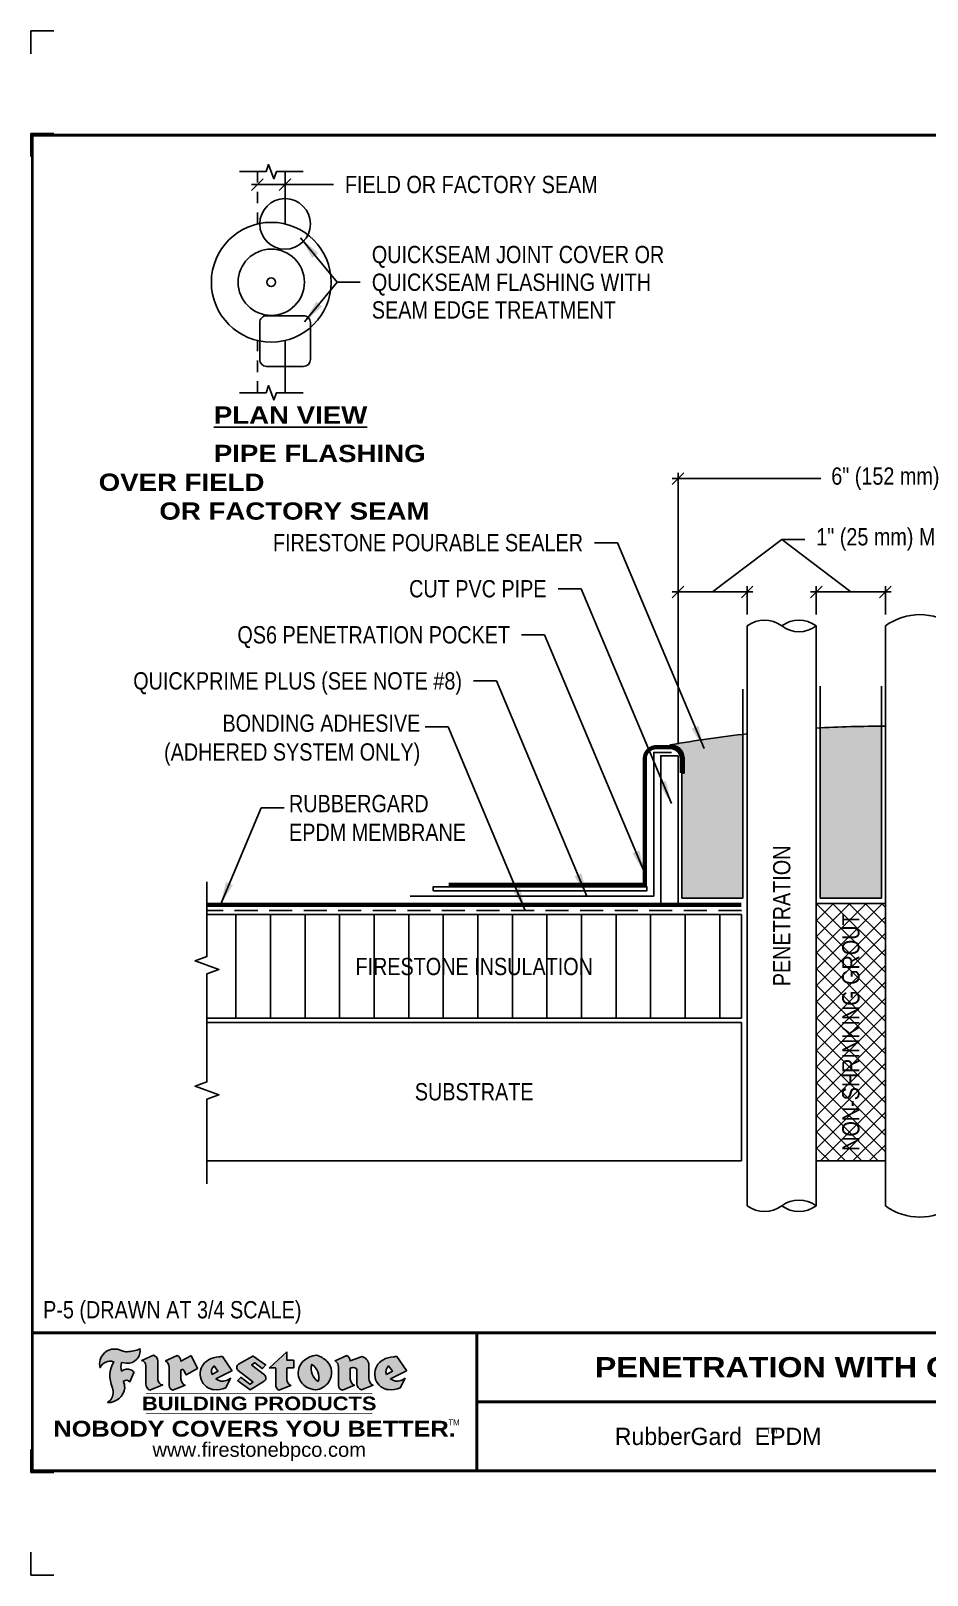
# Model space of a CAD drawing. Header units: inches. Extents: x 99.4 to 119.5, y -283.5 to -266.7.
# Drawn here: x 99.45 to 109.17, y -283.49 to -266.73 of the extents above; entities that cross this region are included whole.
import ezdxf
from ezdxf.enums import TextEntityAlignment as Align

# ---------------------------------------------------------------- set-up
doc = ezdxf.new("R2010")
doc.units = ezdxf.units.IN
doc.header["$MEASUREMENT"] = 0
doc.linetypes.add('HIDDEN', pattern=[0.375, 0.25, -0.125])
doc.linetypes.add('HIDDEN2', pattern=[0.1875, 0.125, -0.0625])
doc.layers.get('0').update_dxf_attribs({"linetype": 'CONTINUOUS'})
doc.layers.get('DEFPOINTS').update_dxf_attribs({"linetype": 'CONTINUOUS'})
for name, color, linetype in [('FSBP-ACCESSORY-OTHER', 7, 'CONTINUOUS'), ('FSBP-ADHESIVE', 1, 'HIDDEN'), ('FSBP-ANNO-NOTE', 7, 'CONTINUOUS'), ('FSBP-INSULATION', 7, 'CONTINUOUS'), ('FSBP-MEMBRANE', 7, 'CONTINUOUS'), ('FSBP-OTHER', 7, 'CONTINUOUS'), ('FSBP-SEALANTS', 1, 'CONTINUOUS'), ('FSBP-SUBSTRATE-GENERIC', 9, 'CONTINUOUS'), ('FSBP-TTLB', 7, 'CONTINUOUS'), ('FSBP-TTLB-BORDER', 7, 'CONTINUOUS'), ('FSBP-TTLB-TEXT', 7, 'CONTINUOUS')]:
    doc.layers.add(name, color=color, linetype=linetype)
doc.styles.add('FSBP_ARIAL', font='arial.ttf')
doc.styles.add('FSBP_ARIAL_BOLD', font='')
doc.styles.add('FSBP_ARIAL_NAR', font='ARIALN.TTF')
doc.styles.add('FSBP_BANKGOTHIC', font='bgothm.ttf')
doc.styles.get('FSBP_ARIAL_BOLD').set_extended_font_data('Arial Black')
doc.linetypes.add('ZIGZAG', pattern='A,0.0001,-0.2,[131,ltypeshp.shx,S=0.2,R=0,X=-0.2,Y=0],-0.4,[131,ltypeshp.shx,S=0.2,R=180,X=0.2,Y=0],-0.2', length=0.8001)
doc.dimstyles.new('FSBP-DIM', dxfattribs={"dimtxt": 0.1875, "dimasz": 0.125, "dimexe": 0.0625, "dimexo": 0.125, "dimgap": 0.125, "dimtad": 0, "dimdec": 0, "dimzin": 1, "dimdsep": 46, "dimlunit": 4, "dimtxsty": 'FSBP_ARIAL_NAR', "dimblk": 'OBLIQUE', "dimcen": 0.09375, "dimdle": 0.0625, "dimclrd": 256, "dimclre": 256, "dimclrt": 256, "dimadec": 0, "dimazin": 0, "dimtfac": 1, "dimtdec": 0, "dimtmove": 1, "dimatfit": 3, "dimfxl": 1, "dimtolj": 1, "dimtzin": 0, "dimlwd": -1, "dimlwe": -1, "dimarcsym": 0})
doc.dimstyles.new('FSBP-LEADER', dxfattribs={"dimtxt": 0.1875, "dimasz": 0.25, "dimexe": 0.0625, "dimexo": 0.125, "dimgap": 0.125, "dimtad": 0, "dimtih": 1, "dimtoh": 1, "dimdec": 4, "dimzin": 0, "dimdsep": 46, "dimlunit": 4, "dimtxsty": 'FSBP_ARIAL_NAR', "dimcen": 0.09375, "dimclrd": 256, "dimclre": 256, "dimclrt": 256, "dimadec": 0, "dimazin": 0, "dimtfac": 1, "dimtdec": 4, "dimtofl": 0, "dimtmove": 0, "dimatfit": 3, "dimfxl": 1, "dimtolj": 1, "dimtzin": 0, "dimlwd": -1, "dimlwe": -1, "dimarcsym": 0})

# ---------------------------------------------------------------- blocks, each defined once
blk = doc.blocks.new('TTLB-EPDM_1')
at = {"layer": 'FSBP-TTLB-TEXT'}
h = blk.add_hatch(color=1, dxfattribs=at)
edge = h.paths.add_edge_path()
edge.add_arc((1.037309769669573, -0.1982514792917306), 0.1319107607348553, 264.0410451462098, 370.3106169565175)
edge.add_arc((1.027551646585694, 0.1214293576525799), 0.3273056962876235, 270.05058356628535, 295.23459397187514, ccw=False)
edge.add_arc((1.022801957313345, -0.06680179986895154), 0.1391656561713503, 249.3281275763668, 272.0749124149863, ccw=False)
edge.add_line((0.9736743133014443, -0.1970076156048179), (0.9474927838574558, -0.1852745150568325))
edge.add_arc((0.8939498971398288, -0.3394262635682071), 0.1631857907024099, 70.84590087378872, 194.3325259843273)
edge.add_arc((0.8444260109029493, -0.4259936440910768), 0.1179914261095279, 70.96950098067128, 156.9641407594482, ccw=False)
edge.add_arc((1.153141409296894, -0.4684497516079468), 0.3110405457095052, 150.3231137483159, 203.2084295854517)
edge.add_arc((0.7562495500622943, -0.6412608153899899), 0.1218587156617311, 0.8849157075190988, 24.34668939894999, ccw=False)
edge.add_arc((0.7493781665697374, -0.6475258110744375), 0.1289731377238325, -58.36655102076742, 3.6216782311386737, ccw=False)
edge.add_arc((0.8256699029544474, -0.5792158350996106), 0.1783301886510354, 267.2205474105585, 354.1381621173521)
edge.add_arc((0.7903121048625305, -0.6011409294291745), 0.212787892960859, 0.9996158580669322, 21.00503380861244)
edge.add_arc((1.01880712263941, -0.5666691048185161), 0.05136395668415847, 40.82117713173261, 125.52727787225791, ccw=False)
edge.add_line((1.057676976260041, -0.5330924682126437), (1.102776947655911, -0.4308018311949837))
edge.add_arc((1.040858222524664, -0.4699705673995949), 0.07326744446031509, 32.31675181867256, 66.31481236598174)
edge.add_arc((1.032262518825329, -0.5063316993097662), 0.1102246948011782, 69.8179132332389, 125.254734720681)
edge.add_arc((1.127708877207287, -0.368959353531244), 0.1659710644737306, 164.1569669952081, 196.5811013160487, ccw=False)
edge.add_line((0.9680425188342383, -0.3236487780942383), (1.023615334387159, -0.3294494641845773))
h = blk.add_hatch(color=1, dxfattribs=at)
edge = h.paths.add_edge_path()
edge.add_line((1.275239419159561, -0.6223407783464694), (1.415345367376062, -0.5660418822574371))
edge.add_arc((1.421019305783958, -0.5090099247487757), 0.05731350411836949, 181.9717871001989, 264.31851000495806, ccw=False)
edge.add_line((1.363739737527226, -0.5109819325197265), (1.363412352251203, -0.3102363679013962))
edge.add_arc((1.294263659668751, -0.3103491388303989), 0.06914878453844908, 0.0934405599591014, 72.42834396969012)
edge.add_line((1.315139561173908, -0.2444268274366692), (1.186839444240604, -0.3024209471341379))
edge.add_arc((1.175246268095289, -0.3585110609420917), 0.05727567197445628, -0.017399788185912257, 78.322067691347, ccw=False)
edge.add_line((1.232521937428658, -0.3585284546236807), (1.232574268422297, -0.555126496687123))
edge.add_arc((1.305699496415486, -0.5558575689677219), 0.07312888236350451, 179.4272023230205, 245.3845503102953)
h = blk.add_hatch(color=1, dxfattribs=at)
edge = h.paths.add_edge_path()
edge.add_line((1.792026821926584, -0.3839679064720229), (1.722158956877934, -0.2518542302253621))
edge.add_arc((1.720119655279638, -0.2529327078887852), 0.002306916790721817, 27.87197133405656, 117.3766794470751)
edge.add_line((1.719058846382097, -0.250884159729182), (1.610638460368705, -0.3070279753467702))
edge.add_arc((1.547088841662962, -0.3061026658494403), 0.06355635479880145, 359.165808011073, 425.8793658831422)
edge.add_line((1.573061729235633, -0.2480956029480268), (1.446879247402876, -0.3051325108639702))
edge.add_arc((1.407812067100189, -0.370357133046621), 0.07602957263902092, -3.441403975725109, 59.07992244284969, ccw=False)
edge.add_line((1.483704536400296, -0.3749210150788969), (1.483704536400296, -0.5723838140635706))
edge.add_arc((1.54053746518044, -0.568254406115083), 0.05698275005415228, 184.1557352478595, 255.3066498366543)
edge.add_line((1.526084036778343, -0.6233736605654059), (1.657291340682093, -0.570650514527486))
edge.add_arc((1.688298576827198, -0.5021390388423987), 0.0752015358480571, 207.5160880841914, 245.649226723163, ccw=False)
edge.add_arc((1.721050197024907, -0.4914488168456328), 0.1093332836229113, 179.4823365255141, 204.5537900001094, ccw=False)
edge.add_line((1.611721375809452, -0.4904610114968335), (1.611721375809452, -0.4126404716788983))
edge.add_arc((1.628589765097195, -0.414159299036043), 0.01693662875851176, 28.356188110622725, 174.8549701683585, ccw=False)
edge.add_arc((1.627340435522395, -0.4197189881350504), 0.02111886817708033, 22.216893572439517, 40.10213956426492, ccw=False)
edge.add_line((1.646891420738257, -0.4117336534413738), (1.666638796144639, -0.4549750258192233))
edge.add_arc((1.668737246926742, -0.4540167099035481), 0.002306916790685496, 204.545128184284, 299.6323508190091)
edge.add_line((1.669877862091766, -0.4560219186518992), (1.791128135493295, -0.3870515928837648))
edge.add_line((1.791128135493295, -0.3870515928837648), (1.792026821926584, -0.3839679064720229))
h = blk.add_hatch(color=1, dxfattribs=at)
h.paths.add_polyline_path([(2.063388732080512, -0.2583237030618903, 0.02524281661523788), (2.025024361750752, -0.2610532129309178, 0.1213611957758757), (1.901773912052249, -0.3008158885520373, 0.6151668103976068), (1.93274136141747, -0.6099060679591872, 0.05306812109568645), (1.967936229862175, -0.617865745600497, 0.1150932231766138), (2.099126721549737, -0.5994933789882708), (2.151195569562105, -0.4944891916583316, -0.08755405562188731), (2.104230609512001, -0.5187113292177372, -0.265591761123442), (1.992692314386659, -0.5010701623316862), (2.165347897647223, -0.4141184325909109, 0.4518949533370738), (2.166222728871162, -0.4107679608846269)])
h.paths.add_polyline_path([(2.014217313945437, -0.4188965037300676), (1.951113654018855, -0.4515330109460507, -0.3720533890450154), (1.973177450672722, -0.3607130665457561)], flags=16)
h = blk.add_hatch(color=1, dxfattribs=at)
edge = h.paths.add_edge_path()
edge.add_arc((2.260407392426802, -0.3775796671688782), 0.04152450223225729, 123.20805433950699, 232.2027298779723, ccw=False)
edge.add_line((2.237665217914071, -0.3428366421988329), (2.393535971665983, -0.2540943745380986))
edge.add_arc((2.394677353533142, -0.2560991469722482), 0.002306916790741334, 55.64644466176611, 119.65426054492559, ccw=False)
edge.add_line((2.395979141996861, -0.2541946229174954), (2.531809646140459, -0.3470380726374032))
edge.add_arc((2.530468902927946, -0.3489153772789875), 0.002306916790700397, -42.731101238422525, 54.4661353739603, ccw=False)
edge.add_line((2.532163440279987, -0.3504807552658491), (2.498457913851155, -0.3869673252714421))
edge.add_arc((2.496763376499139, -0.3854019472845934), 0.002306916790672934, 233.7527076894875, 317.26889876138785, ccw=False)
edge.add_line((2.495399362263356, -0.38726241234572), (2.413849913492982, -0.3274738082119626))
edge.add_arc((2.412485899257181, -0.3293342732731342), 0.002306916790720064, 53.75270768979358, 124.4135619297835)
edge.add_line((2.41118211687575, -0.3274311136421062), (2.382933981293377, -0.346782838468144))
edge.add_arc((2.38423776367478, -0.3486859980991606), 0.002306916790694898, 124.4135619293799, 231.8459020253626)
edge.add_line((2.382812599816248, -0.3505000469010184), (2.519899969301207, -0.4581994452042721))
edge.add_arc((2.494247019847682, -0.4908523236374461), 0.04152450223225742, -55.21225898295222, 51.84590202520428, ccw=False)
edge.add_line((2.517938320565804, -0.5249552055672808), (2.364434947484597, -0.6179520922513717))
edge.add_arc((2.36323960192349, -0.6159790200102006), 0.002306916790726996, 233.2955624372927, 301.20872157023314, ccw=False)
edge.add_line((2.361860787187538, -0.6178285429225383), (2.231266621301074, -0.5204709167214361))
edge.add_arc((2.232647938930649, -0.5186232623475259), 0.002306916790697672, 135.5134179846393, 233.21798691998708, ccw=False)
edge.add_line((2.231002150870836, -0.5170067083764565), (2.262839375599356, -0.4845937328397696))
edge.add_arc((2.264485163659225, -0.4862102868108537), 0.002306916790748497, 53.0352839999411, 135.513417985369, ccw=False)
edge.add_line((2.265872365996302, -0.4843670465239001), (2.361834678328762, -0.5565872257804898))
edge.add_arc((2.363221880665761, -0.5547439854936304), 0.002306916790627066, 233.0352840000685, 302.2362632414394)
edge.add_line((2.36445241715569, -0.5566953042850713), (2.39428499383348, -0.5378823484768844))
edge.add_arc((2.393054457343549, -0.5359310296853765), 0.002306916790685166, 302.2362632406177, 412.2027298768422)
edge.add_line((2.394468296066179, -0.5341081404551886), (2.234958295420142, -0.4103916733127022))
h = blk.add_hatch(color=1, dxfattribs=at)
edge = h.paths.add_edge_path()
edge.add_line((2.763460561272041, -0.2072496393923444), (2.763460561272041, -0.2969520779963801))
edge.add_arc((2.765767478062699, -0.2969520779963943), 0.00230691679065842, 179.9999999996471, 269.9999999996471)
edge.add_line((2.765767478062685, -0.2992589947870528), (2.835417693520355, -0.2992589947870528))
edge.add_arc((2.835417693520355, -0.3015659115777538), 0.002306916790701052, 0, 90, ccw=False)
edge.add_line((2.837724610311056, -0.3015659115777538), (2.837724610311056, -0.3790761307453892))
edge.add_arc((2.83541769352037, -0.3790761307453749), 0.002306916790686842, 269.99999999964706, 359.99999999964706, ccw=False)
edge.add_line((2.835417693520355, -0.3813830475360618), (2.765767478062685, -0.3813830475360618))
edge.add_arc((2.765767478062699, -0.3836899643267202), 0.00230691679065842, 90.00000000035294, 180.0000000003529)
edge.add_line((2.763460561272041, -0.3836899643267344), (2.763460561272041, -0.5033995910642801))
edge.add_arc((2.836735953378943, -0.5071368822038516), 0.07337063740681413, 177.0802527808789, 245.3249543133826)
edge.add_line((2.806105814540615, -0.5738080530967267), (2.674529557384915, -0.6226036013049594))
edge.add_arc((2.708610405062069, -0.564298408791804), 0.06753517344606039, 177.0345319916277, 239.6926428024901, ccw=False)
edge.add_line((2.641165668230087, -0.560804539009709), (2.641165668230087, -0.3836899643267344))
edge.add_arc((2.638858751439429, -0.3836899643267202), 0.00230691679065842, 359.9999999996471, 449.999999999647)
edge.add_line((2.638858751439443, -0.3813830475360618), (2.572857950769389, -0.3813830475360618))
edge.add_line((2.572857950769389, -0.3813830475360618), (2.763460561272041, -0.2072496393923444))
h = blk.add_hatch(color=1, dxfattribs=at)
edge = h.paths.add_edge_path(flags=16)
edge.add_arc((2.940363509127394, -0.4847985213681437), 0.1684614578629418, 344.5558804047865, 417.0140046669545)
edge.add_arc((3.194458079644619, -0.3883534532477785), 0.1684614578629414, 164.5558804047864, 237.0140046669546)
edge = h.paths.add_edge_path()
edge.add_arc((3.069375116502199, -0.4399344555144872), 0.1828726885096673, 136.0914512150047, 191.213418978326)
edge.add_arc((3.064939550433406, -0.4318234379590333), 0.1803148804748503, 194.0167254156723, 240.6663730831859)
edge.add_arc((3.098047041778981, -0.3845058757092554), 0.2378525180183701, 239.2975390661776, 264.2889872773176)
edge.add_arc((3.04884478212623, -0.4190232383793012), 0.203760689247156, 277.1986764832036, 326.503572961274)
edge.add_arc((3.077739326803546, -0.4341046616465112), 0.171374865791709, 325.3768876809902, 406.3828327799087)
edge.add_arc((3.011839488065919, -0.4896144380417797), 0.2571945645850002, 44.28462553519766, 73.82901434867304)
edge.add_arc((3.117152499586992, -0.4983433120546693), 0.2579560664039132, 97.50292863483666, 134.1039137579027)
h = blk.add_hatch(color=1, dxfattribs=at)
edge = h.paths.add_edge_path()
edge.add_line((3.322690228557462, -0.5721896537377091), (3.322690228557462, -0.3749210150788969))
edge.add_arc((3.246797759257384, -0.3703571330465745), 0.076029572638996, 356.5585960242387, 419.0799224428129)
edge.add_line((3.285864939560099, -0.3051325108639702), (3.412047421392799, -0.2480956029480268))
edge.add_arc((3.386074533820159, -0.3061026658494941), 0.06355635479883807, 0.3962622833877276, 65.87936588318718, ccw=False)
edge.add_line((3.449629368605429, -0.3056631084210863), (3.580526418688805, -0.2593848434574539))
edge.add_arc((3.555744121700958, -0.3530904070730321), 0.09692726601172152, 2.366977007666776, 75.18615851992018, ccw=False)
edge.add_line((3.652588689330287, -0.3490873311063041), (3.652588689330287, -0.4883770011386872))
edge.add_arc((3.761877549389556, -0.4914934052703811), 0.1093332836229047, 178.3666365323574, 204.5537900000422)
edge.add_arc((3.729125929191727, -0.5021836272670953), 0.07520153584796169, 207.5160880841711, 245.2240541443093)
edge.add_line((3.697611150971852, -0.5704631245385627), (3.572585913552643, -0.6207021253773775))
edge.add_arc((3.59534718600759, -0.5526356419907701), 0.07177131519198746, 180.3328587115751, 251.51018566665869, ccw=False)
edge.add_line((3.523577081955409, -0.5530525936986663), (3.523577081955409, -0.4153032515383615))
edge.add_arc((3.486319529276879, -0.4148773504126441), 0.0372599868942854, 359.3450650296066, 449.0500281941028)
edge.add_arc((3.482769874121713, -0.4419622099033496), 0.06447454900600783, 86.29402372314017, 119.8211331593848)
edge.add_line((3.450707067966732, -0.3860252459975726), (3.450707067966732, -0.4904610114968335))
edge.add_arc((3.560035889182251, -0.491448816845647), 0.1093332836229751, 179.4823365255069, 204.5537900001023)
edge.add_arc((3.527284268984408, -0.5021390388424952), 0.07520153584796385, 207.5160880841699, 245.6492267231416)
edge.add_line((3.496277032839316, -0.570650514527486), (3.365069728935509, -0.6233736605654059))
edge.add_arc((3.37950248606194, -0.5682868177318081), 0.05694615642555727, 183.9298782390169, 255.318496325343, ccw=False)
h = blk.add_hatch(color=1, dxfattribs=at)
h.paths.add_polyline_path([(3.957695472291277, -0.2583237030618903, 0.02524281661523822), (3.919331101961575, -0.2610532129309178, 0.1085638477195505), (3.807890832595604, -0.2939221658134414, 0.6425897848490651), (3.827048101628293, -0.6099060679591872, 0.05306812109569052), (3.862242970072884, -0.617865745600497, 0.1150932231766133), (3.993433461760503, -0.5994933789882708), (4.045502309772871, -0.4944891916583316, -0.08755405562189084), (3.998537349722767, -0.5187113292177372, -0.2655917611234366), (3.886999054597368, -0.5010701623316862), (4.059654637857989, -0.4141184325909109, 0.4518949533370731), (4.060529469081928, -0.4107679608846269)])
h.paths.add_polyline_path([(3.90852405415626, -0.4188965037300676), (3.845420394229677, -0.4515330109460507, -0.3720533890450147), (3.867484190883488, -0.3607130665457561)], flags=16)
at = {"layer": 'DEFPOINTS', "linetype": 'Continuous', "ltscale": 1.75}
for points in [[(-0.015625, 13.88083333333333), (-0.015625, 14.13083333333333), (0.234375, 14.13083333333333)], [(-0.015625, -2.380833333333342), (-0.015625, -2.630833333333342), (0.234375, -2.630833333333342)]]:
    blk.add_lwpolyline(points, dxfattribs=at)
at = {"layer": 'DEFPOINTS', "color": 1}
for points in [[(0.234375, 13.015625), (-0.015625, 13.015625), (-0.015625, 12.765625)], [(0.234375, -1.515625), (-0.015625, -1.515625), (-0.015625, -1.265625)]]:
    blk.add_lwpolyline(points, dxfattribs=at)
at = {"layer": 'FSBP-TTLB', "const_width": 0.03125}
for points in [[(0, 0), (0, -1.5), (20, -1.5), (20, 0), (0, 0)], [(4.825208527206769, 0), (4.825208527206769, -0.75)], [(4.825208527206769, -0.75), (15.84028770518938, -0.75)], [(4.825208527206769, -0.75), (4.825208527206769, -1.5)]]:
    blk.add_lwpolyline(points, dxfattribs=at)
at = {"layer": 'FSBP-TTLB-BORDER', "const_width": 0.03125}
blk.add_lwpolyline([(20, 0), (20, 13), (0, 13), (0, 0)], dxfattribs=at)
at = {"layer": 'FSBP-TTLB-TEXT', "color": 1}
blk.add_line((0.7358432058323388, -0.379822754145593), (0.7358432058323388, -0.379822754145593), dxfattribs=at)
for points in [[(1.023615323725323, -0.3294494630716969, 0.5000510906601082), (1.167090420776901, -0.1746414942047778, -0.1103304102359608), (1.027840608309816, -0.2058762110801382, -0.09957876667165425), (0.9736743133014443, -0.1970076156048179), (0.9474927838574558, -0.1852745150568325, 0.5978159689075124), (0.7358432058323388, -0.379822754145593, -0.3938834584182213), (0.8828996422548698, -0.3144510229727047, 0.2349406564350952), (0.86727108227484, -0.5910237178633082, -0.1027304183841549), (0.8780937320133262, -0.6393788197974146, -0.2772692352614086), (0.8170223912655956, -0.7573362346216896, 0.3985429150902959), (1.003067614090241, -0.5974286950643517, 0.0875124847930418), (0.9889600163401155, -0.5248671157293501, -0.3874031597924062), (1.057676976260041, -0.5330924682126437), (1.102776947655911, -0.4308018311949837, 0.1494423498871741), (1.07029056398062, -0.4028746979725923, 0.2467195073738216), (0.9686394281704906, -0.4163228904100862, -0.1424285161541127), (0.9680425188342383, -0.3236487780942383), (1.023615334387159, -0.3294494641845773)], [(2.166222728871162, -0.4107679608846269), (2.063388732080512, -0.2583237030618903, 0.02524281661523788), (2.025024361750752, -0.2610532129309178, 0.1085638477195265), (1.913584092384895, -0.2939221658134414, 0.6425897848491228), (1.93274136141747, -0.6099060679591872, 0.05306812109568648), (1.967936229862175, -0.617865745600497, 0.1150932231766137), (2.099126721549737, -0.5994933789882708), (2.151195569562105, -0.4944891916583316, -0.0875540556218873), (2.104230609512001, -0.5187113292177372, -0.2655917611234418), (1.992692314386659, -0.5010701623316862), (2.165347897647223, -0.4141184325909109)], [(2.763460561272041, -0.2072496393923444), (2.763460561272041, -0.2969520779963801, 0.4142135623730958), (2.765767478062685, -0.2992589947870528), (2.835417693520355, -0.2992589947870528, -0.414213562373095), (2.837724610311056, -0.3015659115777538), (2.837724610311056, -0.3790761307453892, -0.4142135623730938), (2.835417693520355, -0.3813830475360618), (2.765767478062685, -0.3813830475360618, 0.4142135623730958), (2.763460561272041, -0.3836899643267344), (2.763460561272041, -0.5033995910642801, 0.3068985753588853), (2.806105814540615, -0.5738080530967267), (2.674529557384915, -0.6226036013049594, -0.2804194150632976), (2.641165668230087, -0.560804539009709), (2.641165668230087, -0.3836899643267344, 0.414213562373095), (2.638858751439443, -0.3813830475360618), (2.572857950769389, -0.3813830475360618), (2.763460561272041, -0.2072496393923444)], [(4.060529469081928, -0.4107679608846269), (3.957695472291277, -0.2583237030618903, 0.02524281661523788), (3.919331101961575, -0.2610532129309178, 0.1085638477195265), (3.807890832595604, -0.2939221658134414, 0.6425897848491228), (3.827048101628293, -0.6099060679591872, 0.05306812109568648), (3.862242970072884, -0.617865745600497, 0.1150932231766137), (3.993433461760503, -0.5994933789882708), (4.045502309772871, -0.4944891916583316, -0.0875540556218873), (3.998537349722767, -0.5187113292177372, -0.2655917611234418), (3.886999054597368, -0.5010701623316862), (4.059654637857989, -0.4141184325909109)], [(4.059654637857989, -0.4141184325909109, 0.4518949533370731), (4.060529469081928, -0.4107679608846269, 0.4518949533370731)]]:
    blk.add_lwpolyline(points, format="xyb", dxfattribs=at)
for points in [[(1.275239419159561, -0.6223407783464694), (1.415345367376062, -0.5660418822574371, -0.3756100036733062), (1.363739737527226, -0.5109819325197265), (1.363412352251203, -0.3102363679013962, 0.3265360292958048), (1.315139561173908, -0.2444268274366692), (1.186839444240604, -0.3024209471341379, -0.3557863980845349), (1.232521937428658, -0.3585284546236807), (1.232574268422297, -0.555126496687123, 0.2960110723418457)], [(1.792026821926584, -0.3839679064720229), (1.722158956877934, -0.2518542302253621, 0.4116839150163434), (1.719058846382097, -0.250884159729182), (1.610638460368705, -0.3070279753467702, 0.2996033003794034), (1.573061729235633, -0.2480956029480268), (1.446879247402876, -0.3051325108639702, -0.2797757560995365), (1.483704536400296, -0.3749210150788969), (1.483704536400296, -0.5723838140635706, 0.320828638474519), (1.526084036778343, -0.6233736605654059), (1.657291340682093, -0.570650514527486, -0.1679398621276611), (1.621603752698661, -0.5368819723450571, -0.1098333365370753), (1.611721375809452, -0.4904610114968335), (1.611721375809452, -0.4126404716788983, -0.743334502655012), (1.64349420176768, -0.4061152228778298, -0.07819791644735608), (1.646891420738257, -0.4117336534413738), (1.666638796144639, -0.4549750258192233, 0.4404648714563479), (1.669877862091766, -0.4560219186518992), (1.791128135493295, -0.3870515928837648)], [(2.234958295420142, -0.4103916733127022, -0.5150044486718882), (2.237665217914071, -0.3428366421988329), (2.393535971665983, -0.2540943745380986, -0.2867822934100265), (2.395979141996861, -0.2541946229174954), (2.531809646140459, -0.3470380726374032, -0.4515027974650387), (2.532163440279987, -0.3504807552658491), (2.498457913851155, -0.3869673252714421, -0.3814439164929681), (2.495399362263356, -0.38726241234572), (2.413849913492982, -0.3274738082119626, 0.3184718635035665), (2.41118211687575, -0.3274311136421062), (2.382933981293377, -0.346782838468144, 0.5064094529656681), (2.382812599816248, -0.3505000469010184), (2.519899969301207, -0.4581994452042721, -0.5043597839115849), (2.517938320565804, -0.5249552055672808), (2.364434947484597, -0.6179520922513717, -0.3053163970316367), (2.361860787187538, -0.6178285429225383), (2.231266621301074, -0.5204709167214361, -0.4541703869768119), (2.231002150870836, -0.5170067083764565), (2.262839375599356, -0.4845937328397696, -0.3762644290664977), (2.265872365996302, -0.4843670465239001), (2.361834678328762, -0.5565872257804898, 0.3114700032088108), (2.36445241715569, -0.5566953042850713), (2.39428499383348, -0.5378823484768844, 0.520381097387146), (2.394468296066179, -0.5341081404551886)], [(2.937624918725987, -0.3131105398334029, 0.2452625673097023), (2.889993533867141, -0.4754966266250307, 0.2064059665179019), (2.976604338974084, -0.5890186876871866, 0.1094800500670344), (3.074378098474654, -0.6211778035979165, 0.2185147641853038), (3.218764944843201, -0.5314757029352819, 0.3689489483072479), (3.195959963110113, -0.3100352223135445, 0.1296305888694145), (3.0834694040758, -0.242595816912754, 0.1610736375384317)], [(3.322690228557462, -0.5721896537377091), (3.322690228557462, -0.3749210150788969, 0.2797757560995341), (3.285864939560099, -0.3051325108639702), (3.412047421392799, -0.2480956029480268, -0.2937618496109166), (3.449629368605429, -0.3056631084210863), (3.580526418688805, -0.2593848434574539, -0.3288760160581939), (3.652588689330287, -0.3490873311063041), (3.652588689330287, -0.4883770011386872, 0.114762897203527), (3.662431105063263, -0.536926560769686, 0.166032965990522), (3.697611150971852, -0.5704631245385627), (3.572585913552643, -0.6207021253773775, -0.3209557512194564), (3.523577081955409, -0.5530525936986663), (3.523577081955409, -0.4153032515383615, 0.4127061514896111), (3.48693727661589, -0.3776224848030694, 0.1473421876160361), (3.450707067966732, -0.3860252459975726), (3.450707067966732, -0.4904610114968335, 0.1098333365370753), (3.460589444855941, -0.5368819723450855, 0.1679398621276611), (3.496277032839316, -0.570650514527486), (3.365069728935509, -0.6233736605654059, -0.3219729545308964), (3.322690228557462, -0.5721896537377091, 29.1476284739)], [(1.951113654018855, -0.4515330109460507), (2.014217313945437, -0.4188965037300676), (1.973177450672722, -0.3607130665457561, 0.3720533890450154)], [(3.10274193015772, -0.5296595419651595, 0.3271311138286319), (3.032079658614293, -0.3434924326507627, 0.3271311138286322)], [(3.845420394229677, -0.4515330109460507), (3.90852405415626, -0.4188965037300676), (3.867484190883488, -0.3607130665457561, 0.3720533890450154)]]:
    blk.add_lwpolyline(points, format="xyb", close=True, dxfattribs=at)
at = {"layer": 'FSBP-TTLB-TEXT', "const_width": 0.0078125}
for points in [[(1.233926579809207, -0.6584455781731435), (3.691229482685259, -0.6584455781731577)], [(1.233926579809207, -0.8761560960495984), (3.691229482685259, -0.8761560960495842)]]:
    blk.add_lwpolyline(points, dxfattribs=at)
at = {"layer": 'FSBP-TTLB-TEXT', "color": 1}
for centre, start, end in [((1.789987520328282, -0.3850463841354355), 299.6323508193319, 27.87197133380463), ((2.164310260790558, -0.412058050385383), 296.7304547840455, 34.00233684987403)]:
    blk.add_arc(centre, 0.00230691679068068, start, end, dxfattribs=at)
at = {"layer": 'FSBP-TTLB-TEXT', "lineweight": 18, "style": 'FSBP_ARIAL_BOLD'}
blk.add_text('BUILDING PRODUCTS', height=0.1484375, dxfattribs=at).set_placement((2.462578031247233, -0.7673008371113639), align=Align.MIDDLE_CENTER)
at = {"layer": 'FSBP-TTLB-TEXT', "color": 1}
for s, height, style, p in [('NOBODY COVERS YOU BETTER.', 0.171875, 'FSBP_ARIAL_BOLD', (2.412604263603384, -1.041650450587369)), ('TM', 0.0625, 'FSBP_BANKGOTHIC', (4.576671173373001, -0.9725745042934193))]:
    blk.add_text(s, height=height, dxfattribs=dict(at, style=style)).set_placement(p, align=Align.MIDDLE_CENTER)
at = {"layer": 'FSBP-TTLB-TEXT'}
for s, height, style, p in [('RubberGard  EPDM', 0.1875, 'FSBP_BANKGOTHIC', (7.443365678241776, -1.125)), ('TM', 0.0625, 'FSBP_BANKGOTHIC', (8.023397742165457, -1.062518816683806)), ('www.firestonebpco.com', 0.15625, 'FSBP_ARIAL', (2.462578031247233, -1.268657306740124))]:
    blk.add_text(s, height=height, dxfattribs=dict(at, style=style)).set_placement(p, align=Align.MIDDLE_CENTER)
for tag, height, style, p in [('MAXIMUM_WARRANTY', 0.1875, 'FSBP_ARIAL_BOLD', (18.03987100774941, 0.2240244307510579)), ('ACCPT_SYSTEMS', 0.21875, 'FSBP_ARIAL', (12.49438170418193, -1.125))]:
    blk.add_attdef(tag, text='', height=height, dxfattribs=dict(at, style=style)).set_placement(p, align=Align.MIDDLE_LEFT)
for tag, height, style, p in [('DETAIL_DESCP_LINE_1', 0.21875, 'FSBP_ARIAL_BOLD', (10.33118450231211, -0.3736318192489421)), ('ISSUE_REV_DATE', 0.21875, 'FSBP_ARIAL', (16.84069633627263, -0.7282559425942452)), ('DETAIL_NUMBER', 0.4375, 'FSBP_ARIAL', (18.91941590748775, -0.8931630692489421))]:
    blk.add_attdef(tag, text='', height=height, dxfattribs=dict(at, style=style)).set_placement(p, align=Align.MIDDLE_CENTER)
blk = doc.blocks.new('_OBLIQUE')
at = {"color": 0, "linetype": 'ByBlock'}
blk.add_line((-0.5, -0.5), (0.5, 0.5), dxfattribs=at)
blk = doc.blocks.new('*D3')
at = {"layer": 'DEFPOINTS', "color": 0, "transparency": 16777216}
for p in [(110.9709365947356, -271.5863480049458), (106.4709365947356, -274.5948320892333), (110.9709365947356, -274.5948320892333)]:
    blk.add_point(p, dxfattribs=at)
at = {"layer": 'FSBP-ANNO-NOTE', "transparency": 16777216}
for p, q in [((106.4709365947356, -274.4698320892333), (106.4709365947356, -271.5238480049458)), ((110.9709365947356, -274.4698320892333), (110.9709365947356, -271.5238480049458)), ((106.4084365947356, -271.5863480049458), (108.0191119016933, -271.5863480049458)), ((111.0334365947356, -271.5863480049458), (109.4227612877779, -271.5863480049458))]:
    blk.add_line(p, q, dxfattribs=at)
at = {"layer": 'FSBP-ANNO-NOTE', "transparency": 16777216, "xscale": 0.125, "yscale": 0.125, "zscale": 0.125, "rotation": 180}
blk.add_blockref('_OBLIQUE', (106.4709365947356, -271.5863480049458), dxfattribs=at)
at = {"layer": 'FSBP-ANNO-NOTE', "transparency": 16777216, "xscale": 0.125, "yscale": 0.125, "zscale": 0.125}
blk.add_blockref('_OBLIQUE', (110.9709365947356, -271.5863480049458), dxfattribs=at)
at = {"layer": 'FSBP-ANNO-NOTE', "transparency": 16777216, "insert": (108.7209365947356, -271.5863480049458), "char_height": 0.1875, "attachment_point": 5, "style": 'FSBP_ARIAL_NAR'}
blk.add_mtext('\\A1;6" (152 mm)', dxfattribs=at)
blk = doc.blocks.new('*D4')
at = {"layer": 'DEFPOINTS', "color": 0, "transparency": 16777216}
for p in [(106.4709365947356, -272.8163715395297), (106.4709365947356, -273.1855214904306), (107.2209365947356, -273.1855214904306)]:
    blk.add_point(p, dxfattribs=at)
at = {"layer": 'FSBP-ANNO-NOTE', "transparency": 16777216}
for p, q in [((106.8459365947356, -272.8163715395297), (107.5959365947356, -272.2455305330916)), ((107.5959365947356, -272.2455305330916), (107.8459365947356, -272.2455305330916)), ((107.2834365947356, -272.8163715395297), (106.4084365947356, -272.8163715395297)), ((106.4709365947356, -273.0605214904306), (106.4709365947356, -272.7538715395297)), ((107.2209365947356, -273.0605214904306), (107.2209365947356, -272.7538715395297))]:
    blk.add_line(p, q, dxfattribs=at)
at = {"layer": 'FSBP-ANNO-NOTE', "transparency": 16777216, "xscale": 0.125, "yscale": 0.125, "zscale": 0.125, "rotation": 180}
blk.add_blockref('_OBLIQUE', (106.4709365947356, -272.8163715395297), dxfattribs=at)
at = {"layer": 'FSBP-ANNO-NOTE', "transparency": 16777216, "xscale": 0.125, "yscale": 0.125, "zscale": 0.125}
blk.add_blockref('_OBLIQUE', (107.2209365947356, -272.8163715395297), dxfattribs=at)
at = {"layer": 'FSBP-ANNO-NOTE', "transparency": 16777216, "insert": (107.9709365947356, -272.2455305330916), "char_height": 0.1875, "attachment_point": 4, "style": 'FSBP_ARIAL_NAR'}
blk.add_mtext('\\A1;1" (25 mm) MIN.', dxfattribs=at)
blk = doc.blocks.new('*D5')
at = {"layer": 'DEFPOINTS', "color": 0, "transparency": 16777216}
for p in [(101.9057349172919, -268.3946628308354), (102.2057349172919, -268.3946628308354), (102.2057349172919, -268.3946628308354)]:
    blk.add_point(p, dxfattribs=at)
at = {"layer": 'FSBP-ANNO-NOTE', "transparency": 16777216}
for p, q in [((101.9057349172919, -268.2696628308354), (101.9057349172919, -268.3321628308354)), ((102.2057349172919, -268.2696628308354), (102.2057349172919, -268.3321628308354)), ((101.8432349172919, -268.3946628308354), (102.2682349172919, -268.3946628308354)), ((102.7301311547504, -268.3946628308354), (102.2057349172919, -268.3946628308354))]:
    blk.add_line(p, q, dxfattribs=at)
at = {"layer": 'FSBP-ANNO-NOTE', "transparency": 16777216, "xscale": 0.125, "yscale": 0.125, "zscale": 0.125, "rotation": 180}
blk.add_blockref('_OBLIQUE', (101.9057349172919, -268.3946628308354), dxfattribs=at)
at = {"layer": 'FSBP-ANNO-NOTE', "transparency": 16777216, "xscale": 0.125, "yscale": 0.125, "zscale": 0.125}
blk.add_blockref('_OBLIQUE', (102.2057349172919, -268.3946628308354), dxfattribs=at)
at = {"layer": 'FSBP-ANNO-NOTE', "transparency": 16777216, "insert": (102.8551311547504, -268.3946628308354), "char_height": 0.1875, "attachment_point": 4, "style": 'FSBP_ARIAL_NAR'}
blk.add_mtext('\\A1;FIELD OR FACTORY SEAM', dxfattribs=at)

msp = doc.modelspace()

# ---------------------------------------------------------------- hatches: boundary and pattern name
at = {"layer": 'FSBP-INSULATION'}
h = msp.add_hatch(dxfattribs=at)
h.set_pattern_fill('LINE', color=256, scale=3, angle=90, style=0)
h.set_pattern_definition([(90, (-87.32735632085337, -126.1315865899867), (-0.375, 2.296136913416957e-17), [])])
h.paths.add_polyline_path([(101.358172621556, -276.3189388021475), (101.3581726215559, -276.8686074269291), (101.4869606255929, -276.9154824269292), (101.3581726215559, -276.9623574269292), (101.358172621556, -277.4439388021476), (107.1584365947356, -277.4439388021475), (107.1584365947356, -276.3189388021475)])
h.paths.add_polyline_path([(102.9209602186506, -277.0268919910972), (105.595648997641, -277.0268919910972), (105.595648997641, -276.7358577141531), (102.9209602186506, -276.7358577141531)], flags=24)
at = {"layer": 'FSBP-OTHER'}
h = msp.add_hatch(dxfattribs=at)
h.set_pattern_fill('ANSI37', color=256, style=0)
h.set_pattern_definition([(45, (0.6726436791468018, -74.67699201325249), (-0.08838834764831843, 0.08838834764831845), []), (135, (0.6726436791468018, -74.67699201325249), (-0.08838834764831845, -0.08838834764831843), [])])
h.paths.add_polyline_path([(108.7209365947356, -276.1969752572124), (107.9709365947356, -276.1969752572124), (107.9709365947356, -278.9908138021475), (108.7209365947356, -278.9908138021475)])
h.paths.add_polyline_path([(108.4914537332076, -278.9309831210851), (108.4914537332076, -276.2568059382747), (108.2004194562635, -276.2568059382747), (108.2004194562635, -278.9309831210851)], flags=24)
at = {"layer": 'FSBP-SEALANTS'}
h = msp.add_hatch(dxfattribs=at)
h.set_pattern_fill('AR-SAND', color=256, scale=0.025, style=0)
h.set_pattern_definition([(37.50000000000001, (0.6726436791468586, -69.42699201325243), (-0.001574833952740204, 0.04817059422532897), [0, -0.03800000000000001, 0, -0.0425, 0, -0.040625]), (7.499999999999999, (0.6726436791468586, -69.42699201325243), (0.04424441763169318, 0.07055365163074351), [0, -0.0205, 0, -0.03425, 0, -0.013125]), (327.5, (0.6418936791468586, -69.42699201325243), (0.07785354654378739, 0.0001414763384241069), [0, -0.0125, 0, -0.04500000000000001, 0, -0.05875]), (317.5, (0.6418936791468586, -69.42699201325243), (0.07515316511430735, 0.02194188912335623), [0, -0.00625, 0, -0.0295, 0, -0.03375])])
h.paths.add_polyline_path([(107.1740615947356, -274.3619573145783, 0.01476056351191023), (106.3843749899176, -274.4766092475708, -0.4340959623031969), (106.5355676863711, -274.6265791341452), (106.5355676863709, -274.7837683610231), (106.5104952022556, -274.7837683610231), (106.5104952022556, -276.1396254787335), (107.1740615947357, -276.1396254787335)])
h.paths.add_polyline_path([(108.0149578882371, -276.1396254787335), (108.6785242807173, -276.1396254787335), (108.6785242807173, -274.2732591900979, 0.01227834983910379), (108.0149578882371, -274.2916262706225)])
h.paths.add_polyline_path([(110.2604952022556, -276.1396254787336), (110.9240615947357, -276.1396254787335), (110.9240615947356, -274.7837683610231), (110.9057475295017, -274.7837683610231), (110.9057475295016, -274.6265791341473, -0.4340959623075848), (111.0569402259567, -274.476609247571, 0.01488640183249156), (110.2604952022555, -274.361180701969)])

# ---------------------------------------------------------------- linework, layer by layer
at = {"layer": 'FSBP-ACCESSORY-OTHER'}
msp.add_lwpolyline([(106.2834365947356, -276.2110181785984), (106.2834365947356, -274.5948320892333), (106.4709365947356, -274.5948320892333), (106.4709365947356, -276.2110181785984)], dxfattribs=at)
at = {"layer": 'FSBP-ADHESIVE', "linetype": 'ZIGZAG', "ltscale": 0.17}
for p, q in [((107.1740615947357, -276.1396254787335), (107.1740615947356, -273.8715735984609)), ((108.0149578882371, -276.1396254787335), (108.0149578882371, -273.8388692220101)), ((108.6785242807173, -276.1396254787335), (108.6785242807173, -273.8388692220101)), ((106.5104952022556, -276.1396254787335), (106.5104952022556, -274.7823320892333)), ((106.5104952022556, -276.1396254787335), (107.1740615947357, -276.1396254787335)), ((108.0149578882372, -276.1396254787335), (108.6785242807173, -276.1396254787335))]:
    msp.add_line(p, q, dxfattribs=at)
at = {"layer": 'FSBP-ADHESIVE', "linetype": 'HIDDEN'}
msp.add_line((107.1584365947356, -276.2720638021474), (101.358172621556, -276.2720638021475), dxfattribs=at)
at = {"layer": 'FSBP-ADHESIVE', "linetype": 'ZIGZAG', "ltscale": 0.17}
msp.add_lwpolyline([(106.3982500924731, -274.5580536890527), (106.2080026225995, -274.5580536890527), (106.2080026226, -276.1172681785984), (103.5631936504641, -276.1172681785984)], dxfattribs=at)
at = {"layer": 'FSBP-ANNO-NOTE'}
for p, q in [((108.3459365947357, -272.8163715395297), (107.5959365947356, -272.2455305330916)), ((107.9084365947357, -272.8163715395297), (108.7834365947357, -272.8163715395297)), ((107.9709365947357, -273.0605214904306), (107.9709365947357, -272.7538715395297)), ((108.7209365947357, -273.0605214904306), (108.7209365947357, -272.7538715395297))]:
    msp.add_line(p, q, dxfattribs=at)
at = {"layer": 'FSBP-INSULATION'}
msp.add_lwpolyline([(101.358172621556, -275.9610181785984), (101.3581726215559, -276.7748574269292), (101.229384617519, -276.8217324269292), (101.4869606255929, -276.9154824269292), (101.3581726215559, -276.9623574269292), (101.358172621556, -277.4439388021475), (107.1584365947356, -277.4439388021475), (107.1584365947356, -276.3189388021475), (101.358172621556, -276.3189388021475)], dxfattribs=at)
at = {"layer": 'FSBP-MEMBRANE', "linetype": 'HIDDEN2'}
for p, q in [((101.9057349172919, -268.8217500564584), (101.9057349172919, -268.254205588492)), ((101.9057349172919, -270.654205588492), (101.9057349172919, -270.0866611205257))]:
    msp.add_line(p, q, dxfattribs=at)
at = {"layer": 'FSBP-MEMBRANE'}
for p, q in [((102.2057349172919, -268.8217500564584), (102.2057349172919, -268.254205588492)), ((102.2057349172919, -270.654205588492), (102.2057349172919, -270.0866611205257))]:
    msp.add_line(p, q, dxfattribs=at)
for points in [[(102.4009337424229, -268.254205588492), (102.1119849172919, -268.254205588492), (102.0838599172919, -268.3314783909142), (102.0276099172919, -268.1769327860699), (101.9994849172919, -268.254205588492), (101.7105360921609, -268.254205588492)], [(102.4009337424229, -270.654205588492), (102.1119849172919, -270.654205588492), (102.0838599172919, -270.7314783909142), (102.0276099172919, -270.57693278607), (101.9994849172919, -270.654205588492), (101.7105360921609, -270.654205588492)]]:
    msp.add_lwpolyline(points, dxfattribs=at)
msp.add_lwpolyline([(102.4057349172919, -270.3677118244908), (102.0057349172919, -270.3677118244908, -0.4142135623730914), (101.9307349172919, -270.2927118244909), (101.9307349172919, -269.8927118244908, -0.4142135623730931), (102.0057349172919, -269.8177118244909), (102.4057349172919, -269.8177118244909, -0.4142135623730969), (102.4807349172919, -269.8927118244908), (102.4807349172919, -270.2927118244909, -0.4142135623730989)], format="xyb", close=True, dxfattribs=at)
msp.add_lwpolyline([(103.9820575943663, -275.9926502343268, 0.04499999999999999, 0.04499999999999999, 0), (106.1100686504641, -275.9926502343268, 0.04499999999999999, 0.04499999999999999, 0), (106.1100686504641, -274.6260820892333, 0.04499999999999999, 0.04687499999999999, -0.4142135623730909), (106.2350686504641, -274.5010820892333, 0.04687499999999999, 0.04687499999999999, 0), (106.3706528689199, -274.5010820892333, 0.04687499999999999, 0.04687499999999999, 0), (106.3854952022558, -274.5010820892333, 0.04687499999999999, 0.04687499999999999, -0.4142135623730951), (106.5104952022558, -274.6260820892333, 0.04687499999999999, 0.04687499999999999, 0), (106.5104952022558, -274.7823320892333, 0, 0, 0)], format="xyseb", dxfattribs=at)
msp.add_lwpolyline([(103.8131936504641, -276.0601502343268), (106.132568650464, -276.0601502343268), (106.132568650464, -276.0151502343268), (103.8131936504641, -276.0151502343268)], close=True, dxfattribs=at)
at = {"layer": 'FSBP-MEMBRANE', "const_width": 0.046875}
msp.add_lwpolyline([(107.1584365947356, -276.2110181785984), (101.358172621556, -276.2110181785984)], dxfattribs=at)
at = {"layer": 'FSBP-MEMBRANE'}
for centre, radius in [((102.2057349172919, -268.8217500564584), 0.275), ((102.0557349172919, -269.4542055884921), 0.65), ((102.0557349172919, -269.4542055884921), 0.3597597050800616), ((102.0557349172919, -269.4542055884921), 0.04732954612406246)]:
    msp.add_circle(centre, radius, dxfattribs=at)
at = {"layer": 'FSBP-OTHER'}
for p, q in [((107.9709365947356, -276.1969752572124), (108.7209365947356, -276.1969752572124)), ((108.7209365947356, -278.9908138021475), (107.9709365947356, -278.9908138021475))]:
    msp.add_line(p, q, dxfattribs=at)
for points in [[(107.5959365947356, -279.4789809794686, -0.3333333333332701), (107.9709365947356, -279.4789809794686), (107.9709365947356, -273.1855214904306, -0.3333333333332701), (107.5959365947356, -273.1855214904306, 0.3333333333333713), (107.2209365947356, -273.1855214904306), (107.2209365947356, -279.4789809794686, 0.3333333333333713)], [(108.7209365947356, -273.1855214904307), (108.7209365947356, -279.4789809794686, 0.3281646513244319), (109.4709365947356, -279.4789809794685, -0.3281646513244413), (110.2209365947356, -279.4789809794685), (110.2209365947356, -273.1855214904307, -0.328164651324441), (109.4709365947357, -273.1855214904307, 0.3281646513244319)]]:
    msp.add_lwpolyline(points, format="xyb", close=True, dxfattribs=at)
for centre, start, end in [((107.7834365947357, -273.4355214904306), 53.13010235415435, 126.8698976458466), ((107.7834365947357, -279.2289809794686), 233.1301023541533, 306.8698976458456)]:
    msp.add_arc(centre, 0.3124999999999716, start, end, dxfattribs=at)
at = {"layer": 'FSBP-SEALANTS'}
for points in [[(106.5104952022556, -274.7837683610231), (106.5355676863709, -274.7837683610231), (106.5355676863712, -274.6179398064168, 0.4165940219169535), (106.3843749899174, -274.4766092475708, -0.01563321366144866), (107.2209365947356, -274.3566417990961, -0.01563321366144866)], [(107.9709365947356, -274.2939994795203, -0.01387828496443279), (108.7209365947356, -274.27319353214)]]:
    msp.add_lwpolyline(points, format="xyb", dxfattribs=at)
at = {"layer": 'FSBP-SUBSTRATE-GENERIC'}
for points in [[(101.358172621556, -279.2408138021475), (101.3581726215559, -278.3217324269292), (101.4869606255929, -278.2748574269292), (101.229384617519, -278.1811074269292), (101.3581726215559, -278.1342324269292), (101.358172621556, -277.4439388021475)], [(101.358172621556, -278.9908138021475), (107.1584365947356, -278.9908138021475), (107.1584365947356, -277.4908138021474), (101.358172621556, -277.4908138021475)]]:
    msp.add_lwpolyline(points, dxfattribs=at)

# ---------------------------------------------------------------- block references
ref = msp.add_blockref('TTLB-EPDM_1', (99.46270113045534, -280.8569812761309))
ref.add_attrib('DETAIL_DESCP_LINE_1', 'PENETRATION WITH QS6 PENETRATION POCKET', dxfattribs={"layer": 'FSBP-TTLB-TEXT', "height": 0.21875, "style": 'FSBP_ARIAL_BOLD'}).set_placement((109.7938856327675, -281.2306130953799), align=Align.MIDDLE_CENTER)
at = {"layer": 'FSBP-ANNO-NOTE', "xscale": 0.125, "yscale": 0.125, "zscale": 0.125, "rotation": 180}
msp.add_blockref('_OBLIQUE', (107.9709365947357, -272.8163715395297), dxfattribs=at)
at = {"layer": 'FSBP-ANNO-NOTE', "xscale": 0.125, "yscale": 0.125, "zscale": 0.125}
msp.add_blockref('_OBLIQUE', (108.7209365947357, -272.8163715395297), dxfattribs=at)

# ---------------------------------------------------------------- texts
at = {"layer": 'DEFPOINTS', "style": 'FSBP_ARIAL_NAR'}
msp.add_text('P-5 (DRAWN AT 3/4 SCALE)', height=0.1875, dxfattribs=at).set_placement((99.57985848452984, -280.6069812761309), align=Align.MIDDLE_LEFT)
at = {"layer": 'FSBP-ANNO-NOTE', "style": 'FSBP_ARIAL_NAR'}
for s, p in [('QUICKSEAM JOINT COVER OR', (103.1476108885407, -269.1534243384921)), ('QUICKSEAM FLASHING WITH', (103.1476108885407, -269.4542055884921)), ('SEAM EDGE TREATMENT', (103.1476108885407, -269.7549868384921))]:
    msp.add_text(s, height=0.1875, dxfattribs=at).set_placement(p, align=Align.MIDDLE_LEFT)
for s, p in [('FIRESTONE POURABLE SEALER', (105.439467552997, -272.2812879737961)), ('CUT PVC PIPE', (105.0437716700391, -272.7812879737961)), ('QS6 PENETRATION POCKET', (104.6480757870813, -273.2812879737961)), ('QUICKPRIME PLUS (SEE NOTE #8)', (104.1259997568715, -273.7812879737961))]:
    msp.add_text(s, height=0.1875, dxfattribs=at).set_placement(p, align=Align.MIDDLE_RIGHT)
for s, p in [('PENETRATION', (107.5959365947356, -276.3322512349496)), ('NON-SHRINKING GROUT', (108.3459365947356, -277.5938945296799))]:
    msp.add_text(s, height=0.1875, rotation=90, dxfattribs=at).set_placement(p, align=Align.MIDDLE)
for s, p in [('FIRESTONE INSULATION', (104.2583046081458, -276.8814388021476)), ('SUBSTRATE', (104.2583046081458, -278.2408138021475))]:
    msp.add_text(s, height=0.1875, dxfattribs=at).set_placement(p, align=Align.MIDDLE_CENTER)
at = {"layer": 'FSBP-ANNO-NOTE', "char_height": 0.1875, "attachment_point": 1}
for s, width, heights, insert, style in [('\\pi1.2497;{\\LPLAN VIEW\\P\\pi2.0554;\\H0.33333x;\\l\\P\\pi0.025751;}PIPE FLASHING OVER FIELD \\P\\pi0.65872;OR FACTORY SEAM ', 4.110760985469824, [1.14257590329726], (100.1828387188507, -270.8022982390444), 'FSBP_ARIAL_BOLD'), ('\\pi0.65199;BONDING ADHESIVE \\P\\pi0.018378;(ADHERED SYSTEM ONLY)', 2.772684276861838, [0.6271889565631772], (100.8740244886066, -274.1466686370826), 'FSBP_ARIAL_NAR'), ('RUBBERGARD\\PEPDM MEMBRANE', 2.586053931721068, [0.5562135798888368], (102.2487746572297, -275.0194480434639), 'FSBP_ARIAL_NAR')]:
    msp.add_mtext_dynamic_manual_height_columns(s, width=width, gutter_width=5, heights=heights, dxfattribs=dict(at, insert=insert, style=style))

# ---------------------------------------------------------------- dimensions: what is measured, and where the dimension line sits
at = {"layer": 'FSBP-ANNO-NOTE'}
dim = msp.add_linear_dim(base=(102.2057349172919, -268.3946628308354), p1=(101.9057349172919, -268.3946628308354), p2=(102.2057349172919, -268.3946628308354), text='FIELD OR FACTORY SEAM', dimstyle='FSBP-DIM', dxfattribs=at)
dim.commit()
dim.dimension.update_dxf_attribs({"geometry": '*D5', "text_midpoint": (104.2104773348323, -268.3946628308354), "dimtype": 160})
dim = msp.add_linear_dim(base=(110.9709365947356, -271.5863480049458), p1=(106.4709365947356, -274.5948320892333), p2=(110.9709365947356, -274.5948320892333), text='6" (152 mm)', dimstyle='FSBP-DIM', dxfattribs=at)
dim.commit()
dim.dimension.update_dxf_attribs({"geometry": '*D3', "text_midpoint": (108.7209365947356, -271.5863480049458)})
dim = msp.add_linear_dim(base=(106.4709365947356, -272.8163715395297), p1=(107.2209365947356, -273.1855214904306), p2=(106.4709365947356, -273.1855214904306), angle=180, text='1" (25 mm) MIN.', dimstyle='FSBP-DIM', dxfattribs=at)
dim.commit()
dim.dimension.update_dxf_attribs({"geometry": '*D4', "text_midpoint": (107.9709365947356, -272.2455305330916), "dimtype": 160})

# ---------------------------------------------------------------- leaders
for points in [[(102.3745518358465, -268.9723673251441), (102.7726108885407, -269.4542055884921), (103.0226108885407, -269.4542055884921)], [(102.4173689763117, -269.8842150177421), (102.7726108885407, -269.4542055884921), (103.0226108885407, -269.4542055884921)], [(106.7529817006163, -274.5149256502965), (105.814467552997, -272.2812879737961), (105.564467552997, -272.2812879737961)], [(106.398456138704, -275.1129098740554), (105.4187716700391, -272.7812879737961), (105.1687716700391, -272.7812879737961)], [(106.1100686504641, -275.8683008812712), (105.0230757870813, -273.2812879737961), (104.7730757870813, -273.2812879737961)], [(105.482515467244, -276.1172681785984), (104.5009997568715, -273.7812879737961), (104.2509997568715, -273.7812879737961)], [(104.8134125627962, -276.2720638021475), (103.9769423960799, -274.2812879737961), (103.7269423960799, -274.2812879737961)], [(101.5047570103451, -276.2110181785984), (101.9465982277011, -275.1594483193473), (102.1965982277011, -275.1594483193473)]]:
    msp.add_leader(points, dimstyle='FSBP-LEADER', dxfattribs=at)

doc.saveas('drawing.dxf')
